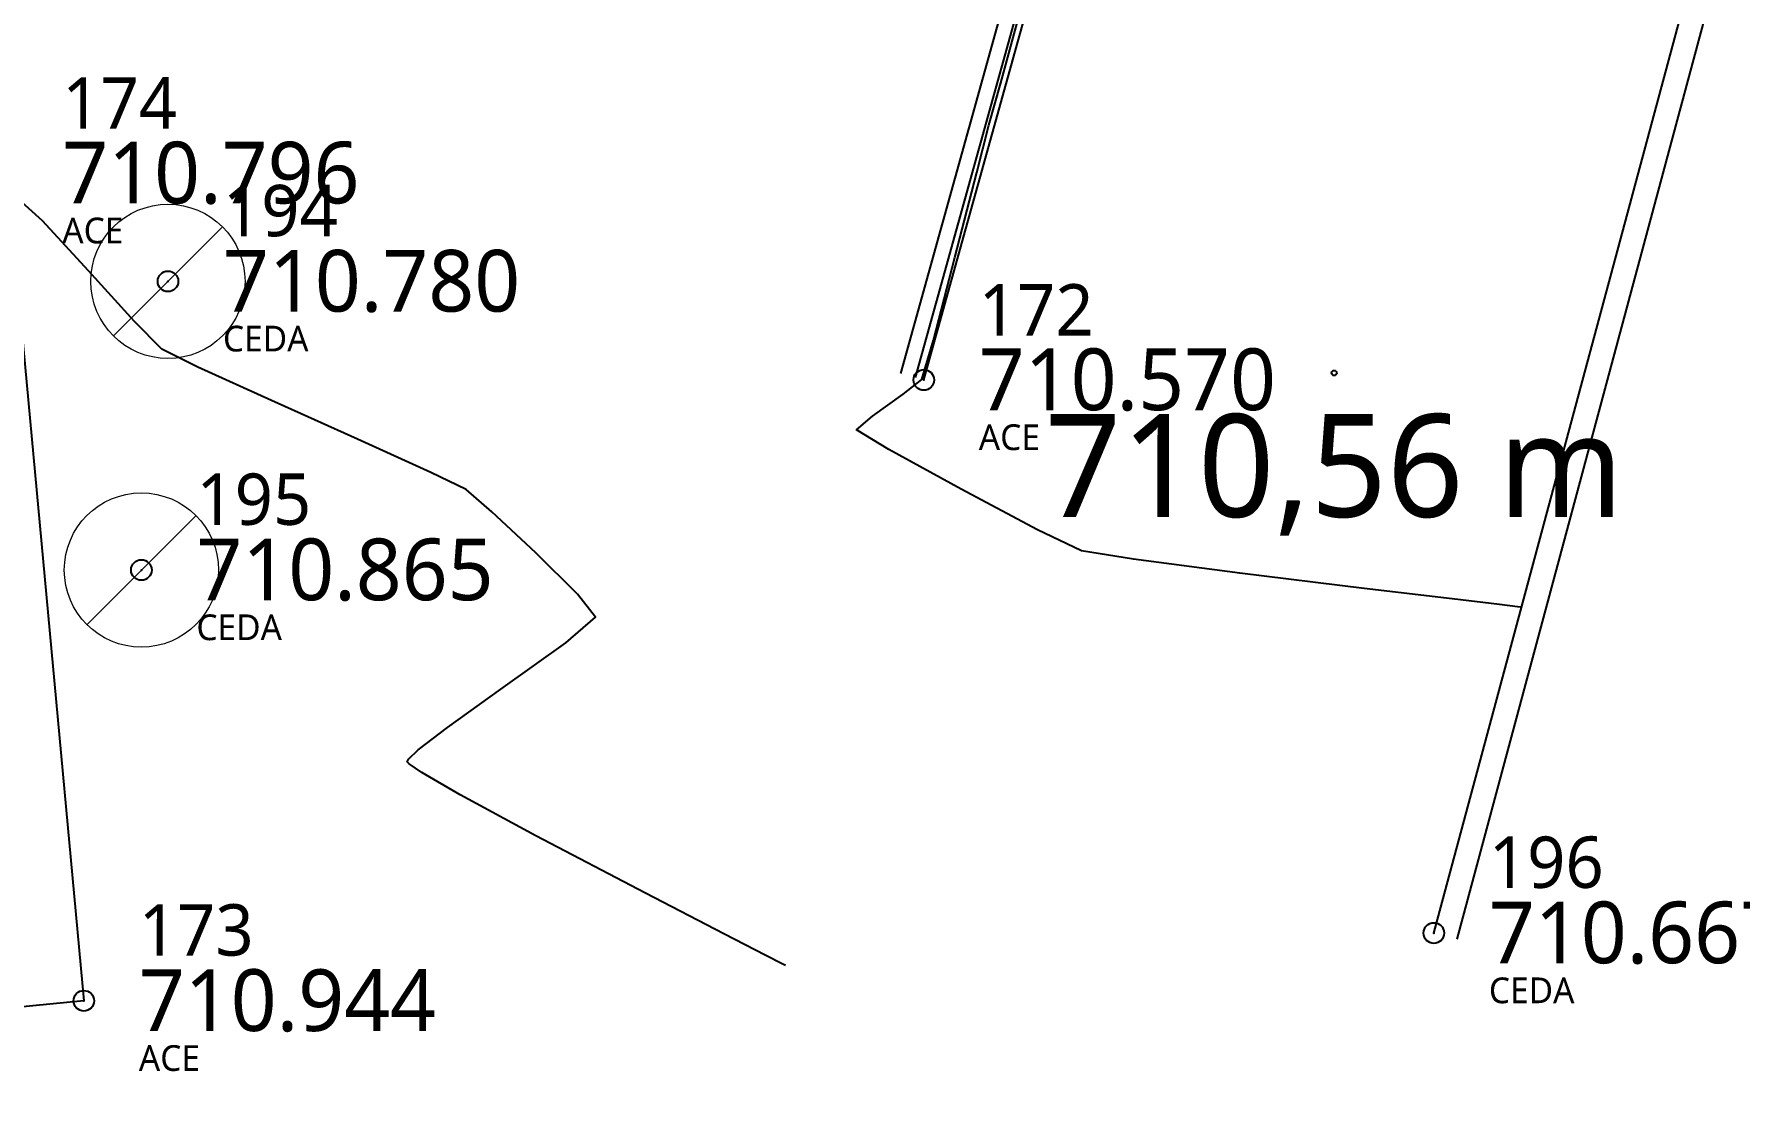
# Model space of a CAD drawing. Header units: metres. Extents: x 429510 to 429857, y 4467140 to 4467333.
# Drawn here: x 429678.79 to 429688.74, y 4467160.17 to 4467166.36 of the extents above; entities that cross this region are included whole.
import ezdxf

# ---------------------------------------------------------------- set-up
doc = ezdxf.new("R2010")
doc.units = ezdxf.units.M
doc.header["$LTSCALE"] = 4
doc.header["$PDMODE"] = 32
doc.header["$PDSIZE"] = 0.12
for name, color, linetype in [('C-ETIQ', 7, 'Continuous'), ('C-MARC', 7, 'Continuous'), ('C-PUNTOS', 7, 'Continuous'), ('C-SUPE-ETIQ_Puntos', 92, 'Continuous'), ('C-TOPO-FEAT', 94, 'Continuous')]:
    doc.layers.add(name, color=color, linetype=linetype)
doc.layers.add('C-SUPE_CurvasNivel', color=42, linetype='Continuous', true_color=0xb38600)
doc.layers.add('TB-39REGISTRO-AGUA-P', color=131, linetype='Continuous', lineweight=0)
doc.layers.add('TRIAL-BORDILLO', color=232, linetype='Continuous', lineweight=9, true_color=0xc70063)
doc.layers.add('TRIAL-MURO BLOQUE LADRILLO', color=20, linetype='Continuous', lineweight=13, true_color=0xff3d3d)
doc.styles.get("Standard").update_dxf_attribs({"font": 'segoeuil.ttf'})
doc.styles.add('Trial_standard', font='segoeuisl.ttf')

# ---------------------------------------------------------------- blocks, each defined once
blk = doc.blocks.new('AGU10')
at = {"flags": 128}
blk.add_lwpolyline([(-0.525, -0.525), (0.525, 0.525)], dxfattribs=at)
blk.add_circle((0, 0), 0.75)
blk = doc.blocks.new('*U49')
at = {"color": 0, "linetype": 'ByBlock', "lineweight": -2, "transparency": 16777216}
blk.add_point((0, 0), dxfattribs=at)

msp = doc.modelspace()

# ---------------------------------------------------------------- linework, layer by layer
at = {"layer": 'C-MARC', "color": 7, "linetype": 'Continuous', "lineweight": -3}
msp.add_circle((429686.3763, 4467164.3815, 710.5582), 0.015, dxfattribs=at)
at = {"layer": 'C-SUPE_CurvasNivel', "color": 42, "linetype": 'Continuous', "lineweight": -3, "true_color": 0xb38600, "flags": 128}
for points, elevation in [([(429687.4695, 4467163.0145), (429687.4454, 4467163.0175), (429687.3403, 4467163.0301), (429687.0656, 4467163.063), (429686.5521, 4467163.125), (429685.8263, 4467163.2144), (429685.2055, 4467163.2949), (429684.9017, 4467163.343), (429684.6443, 4467163.467), (429684.1989, 4467163.703), (429683.7764, 4467163.9357), (429683.5878, 4467164.0505), (429683.6812, 4467164.1293), (429683.861, 4467164.258), (429683.9707, 4467164.3439), (429684.0369, 4467164.5738), (429684.163, 4467165.0553), (429684.2906, 4467165.552), (429684.3612, 4467165.8274), (429684.43, 4467166.0752), (429684.5503, 4467166.5098)], 710.6), ([(429683.1749, 4467160.9243), (429683.1538, 4467160.9354), (429683.06, 4467160.9838), (429682.8143, 4467161.1102), (429682.3567, 4467161.3466), (429681.7179, 4467161.6814), (429681.2763, 4467161.9202), (429681.0519, 4467162.0498), (429680.9769, 4467162.1009), (429680.9664, 4467162.1136), (429680.9736, 4467162.1282), (429681.0312, 4467162.1829), (429681.2008, 4467162.3132), (429681.5127, 4467162.5366), (429681.8918, 4467162.8078), (429682.066, 4467162.9562), (429681.9602, 4467163.0915), (429681.7179, 4467163.3328), (429681.4606, 4467163.5724), (429681.3096, 4467163.7027), (429681.1039, 4467163.8019), (429680.6767, 4467163.9951), (429680.1747, 4467164.2203), (429679.7447, 4467164.4158), (429679.5335, 4467164.5198), (429679.3757, 4467164.6811), (429679.1072, 4467164.9775), (429678.8378, 4467165.2683), (429678.6774, 4467165.4128)], 710.8)]:
    msp.add_lwpolyline(points, dxfattribs=dict(at, elevation=elevation))
at = {"layer": 'C-TOPO-FEAT', "color": 94, "linetype": 'Continuous', "lineweight": -3}
for points in [[(429683.9328, 4467164.3544, 710.71), (429685.0571, 4467168.3995, 710.549), (429685.3624, 4467169.3253, 710.506), (429687.3252, 4467175.558, 710.331), (429687.5648, 4467176.0802, 710.311), (429687.917, 4467177.0291, 710.295), (429688.6015, 4467178.9449, 710.256), (429688.6052, 4467178.9867, 710.2559), (429688.6018, 4467179.0285, 710.2559), (429688.5917, 4467179.0692, 710.2558), (429688.5749, 4467179.1077, 710.2558), (429688.552, 4467179.1428, 710.2557), (429688.5243, 4467179.1731, 710.2532), (429688.4922, 4467179.1984, 710.2506), (429688.4563, 4467179.2182, 710.2481), (429688.4177, 4467179.232, 710.2455), (429688.3774, 4467179.2394, 710.243), (429687.3548, 4467178.9282, 710.263), (429684.4556, 4467178.0162, 710.276), (429683.4265, 4467177.7111, 710.275), (429681.4567, 4467173.9555, 710.359), (429670.6417, 4467170.5682, 710.316), (429665.0401, 4467168.8714, 710.273), (429662.3285, 4467171.0742, 710.191)], [(429683.981, 4467164.341, 710.57), (429685.105, 4467168.385, 710.409), (429685.41, 4467169.31, 710.366), (429687.372, 4467175.54, 710.191)]]:
    msp.add_polyline3d(points, dxfattribs=at)
at = {"layer": 'TRIAL-BORDILLO', "lineweight": -3}
msp.add_lwpolyline([(429683.981, 4467164.341), (429685.105, 4467168.385), (429685.41, 4467169.31), (429687.372, 4467175.54), (429687.611, 4467176.061), (429687.964, 4467177.012), (429688.65, 4467178.932, 0.449682), (429688.372, 4467179.29), (429687.34, 4467178.976), (429684.441, 4467178.064), (429683.392, 4467177.753), (429681.422, 4467173.997), (429670.627, 4467170.616), (429665.051, 4467168.927), (429662.36, 4467171.113)], format="xyb", dxfattribs=at)
for points in [[(429684.9701, 4467168.4225), (429683.8461, 4467164.3785)], [(429686.958, 4467161.114), (429688.5, 4467166.844)], [(429687.0932, 4467161.0776), (429688.6352, 4467166.8076)]]:
    msp.add_lwpolyline(points, dxfattribs=at)
at = {"layer": 'TRIAL-MURO BLOQUE LADRILLO', "lineweight": -3}
msp.add_lwpolyline([(429678.632, 4467165.547), (429679.079, 4467160.719), (429673.483, 4467160.17), (429673.089, 4467164.177)], dxfattribs=at)

# ---------------------------------------------------------------- block references
at = {"layer": 'C-PUNTOS'}
for p in [(429679.57, 4467164.916, 710.78), (429683.981, 4467164.341, 710.57), (429679.415, 4467163.232, 710.865), (429686.958, 4467161.114, 710.667), (429679.079, 4467160.719, 710.944)]:
    msp.add_blockref('*U49', p, dxfattribs=at)
at = {"layer": 'TB-39REGISTRO-AGUA-P', "lineweight": -3, "xscale": 0.6, "yscale": 0.6, "zscale": 0.6}
for p in [(429679.57, 4467164.916), (429679.415, 4467163.232)]:
    msp.add_blockref('AGU10', p, dxfattribs=at)

# ---------------------------------------------------------------- texts
at = {"layer": 'C-ETIQ', "linetype": 'ByBlock', "style": 'Trial_standard'}
for s, insert, char_height, attachment_point in [('174', (429678.953, 4467165.8062, 710.796), 0.3, 7), ('194', (429679.891, 4467165.175, 710.78), 0.3, 7), ('ACE', (429678.953, 4467165.2878, 710.796), 0.15, 1), ('172', (429684.302, 4467164.6, 710.57), 0.3, 7), ('CEDA', (429679.891, 4467164.657, 710.78), 0.15, 1), ('ACE', (429684.302, 4467164.082, 710.57), 0.15, 1), ('195', (429679.736, 4467163.4912, 710.865), 0.3, 7), ('CEDA', (429679.736, 4467162.9728, 710.865), 0.15, 1), ('196', (429687.279, 4467161.3732, 710.667), 0.3, 7), ('173', (429679.4, 4467160.9782, 710.944), 0.3, 7), ('CEDA', (429687.279, 4467160.8548, 710.667), 0.15, 1), ('ACE', (429679.4, 4467160.4598, 710.944), 0.15, 1)]:
    msp.add_mtext(s, dxfattribs=dict(at, insert=insert, char_height=char_height, attachment_point=attachment_point))
at = {"layer": 'C-ETIQ', "color": 1, "linetype": 'ByBlock', "char_height": 0.36, "attachment_point": 4, "style": 'Trial_standard'}
for s, insert in [('710.796', (429678.953, 4467165.547, 710.796)), ('710.780', (429679.891, 4467164.916, 710.78)), ('710.570', (429684.302, 4467164.341, 710.57)), ('710.865', (429679.736, 4467163.232, 710.865)), ('710.667', (429687.279, 4467161.114, 710.667)), ('710.944', (429679.4, 4467160.719, 710.944))]:
    msp.add_mtext(s, dxfattribs=dict(at, insert=insert))
at = {"layer": 'C-SUPE-ETIQ_Puntos', "color": 92, "linetype": 'Continuous', "lineweight": -3, "insert": (429686.3763, 4467164.1415, 710.5582), "char_height": 0.6, "attachment_point": 2}
msp.add_mtext('710,56 m', dxfattribs=at)

doc.saveas('drawing.dxf')
